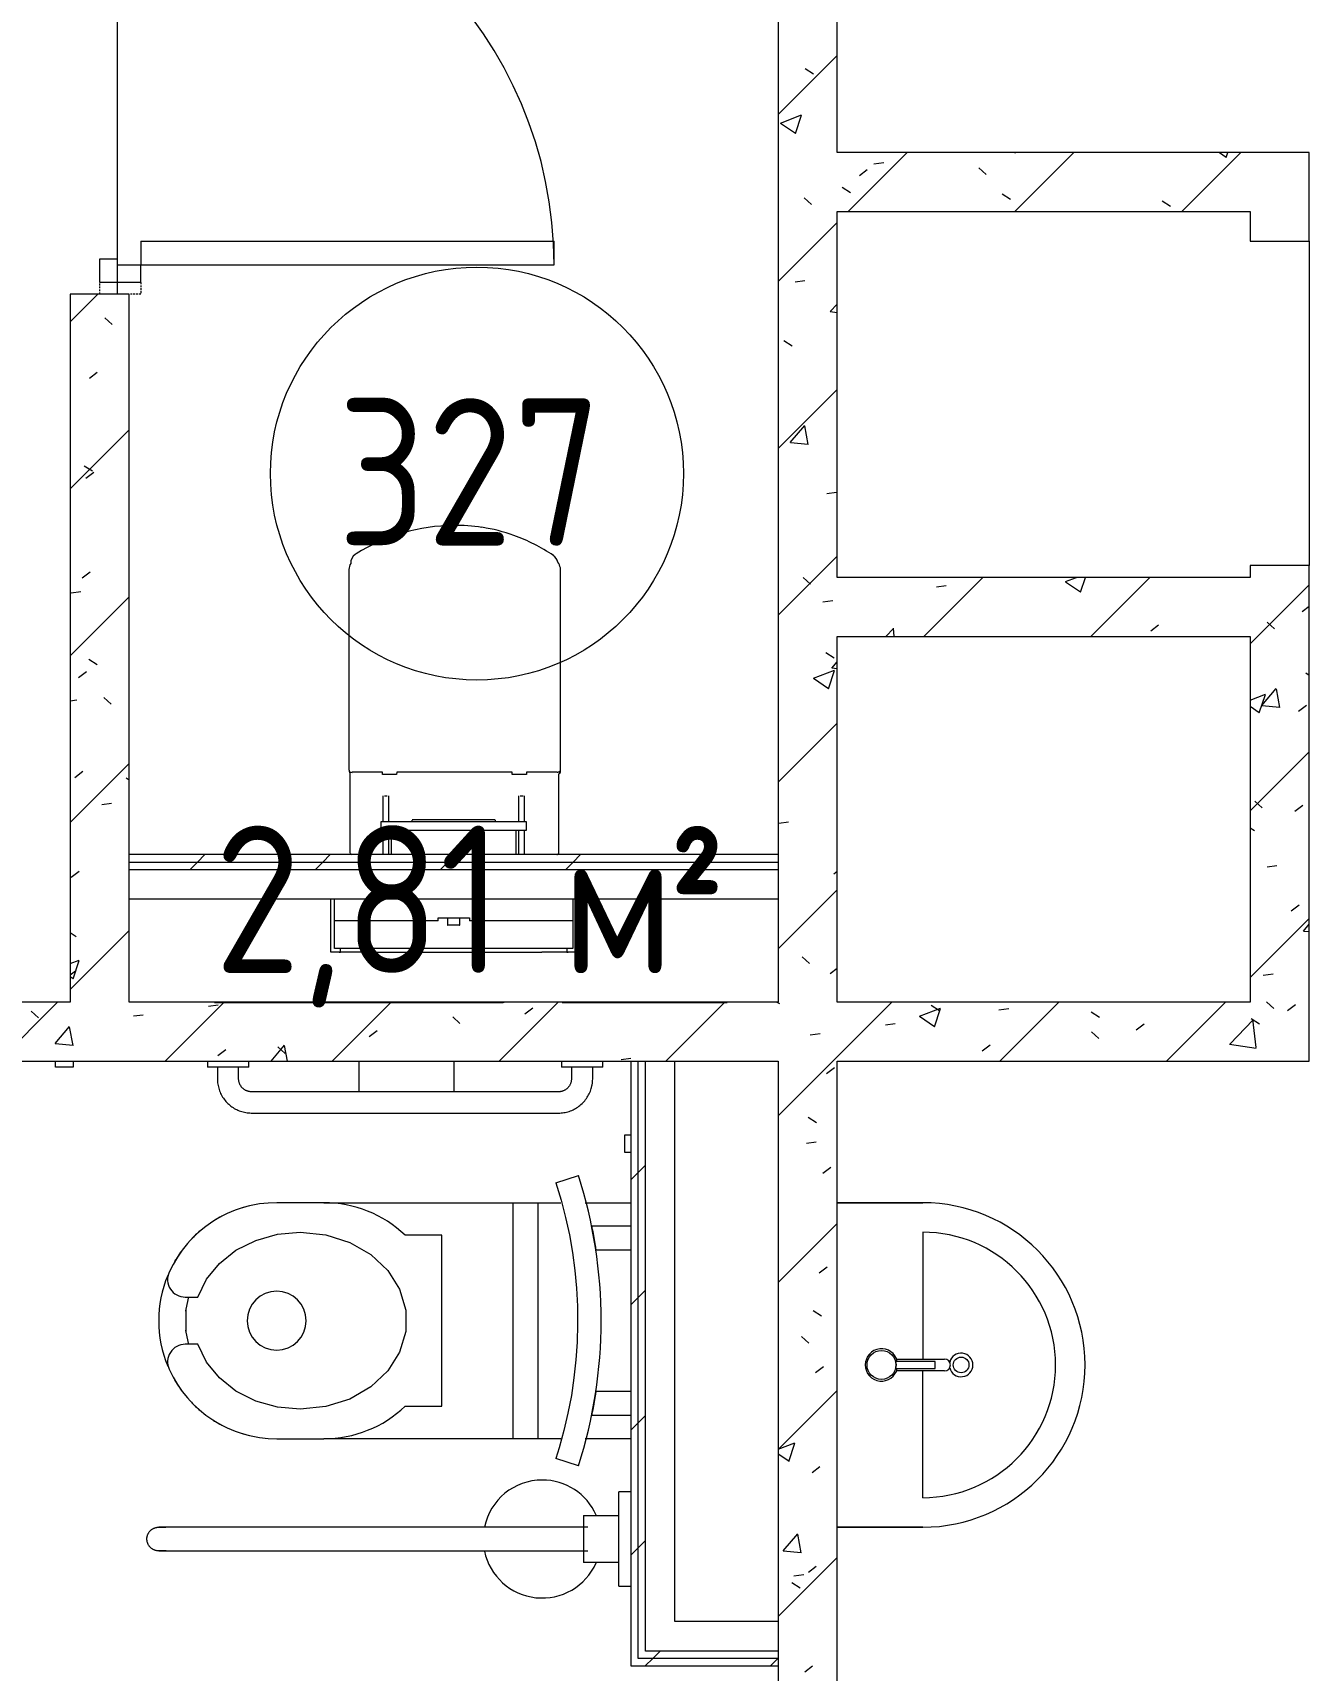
# Model space of a CAD drawing. Header units: millimetres. Extents: x -515342 to 330399, y -224905 to 507333.
# Drawn here: x -284303 to -282140, y 260543 to 263319 of the extents above; entities that cross this region are included whole.
import ezdxf

# ---------------------------------------------------------------- set-up
doc = ezdxf.new("R2010")
doc.units = ezdxf.units.MM
doc.linetypes.add('ASVP_Невидимые', pattern=[5, 3, -2])
for name, color, linetype, lineweight in [('Двери', 7, 'Continuous', 0), ('Марки помещений', 7, 'Continuous', 0), ('Обобщенные модели', 7, 'Continuous', 0), ('Оборудование', 7, 'Continuous', 0), ('Перекрытие', 7, 'Continuous', 0), ('Сантехника', 7, 'Continuous', 0), ('Стены внутренние', 7, 'Continuous', 0), ('Стены отделка', 7, 'Continuous', 0), ('Стены перегородки', 7, 'Continuous', 0), ('Стены штриховка', 7, 'Continuous', 0)]:
    doc.layers.add(name, color=color, linetype=linetype, lineweight=lineweight)
doc.styles.add('GOST Common_1', font='', dxfattribs={"width": 0.9, "height": 250})
doc.styles.add('GOST Common_2', font='', dxfattribs={"width": 0.9, "height": 250})
doc.styles.get('GOST Common_1').set_extended_font_data('GOST Common')
doc.styles.get('GOST Common_2').set_extended_font_data('GOST Common')
pattern_1 = [(45, (-375064.64, 258270.41), (-141.42136, 141.42136), [])]
pattern_2 = [(50, (-375064.64, 258270.4), (364.3679, -31.8783), [38.1, -419.1]), (355, (-375064.64, 258270.4), (-70.4859, 382.1133), [30.48, -335.28]), (100.451, (-375034.27, 258267.76), (293.885, 350.2334), [32.38, -356.18]), (46.184, (-375064.64, 258372), (542.1585, -84.0858), [57.15, -628.65]), (96.636, (-375019.46, 258365), (474.805, 494.8554), [48.57, -534.27]), (351.184, (-375064.64, 258372), (474.8102, 494.85), [45.72, -502.92]), (21, (-375013.84, 258346.6), (303.2285, -204.5305), [38.1, -419.1]), (326, (-375013.84, 258346.6), (123.6039, 368.376), [30.48, -335.28]), (71.451, (-374988.57, 258329.57), (426.8341, 163.8427), [32.38, -356.18]), (37.5, (-375064.64, 258270.41), (6.17665, 169.11015), [16.764, -314.452, 16.764, -323.596, -336.55]), (37.5, (-375064.64, 258270.41), (6.17665, 169.11015), [-671.576, 16.764, -319.786]), (7.5, (-375064.64, 258270.41), (133.63888, 200.3615), [16.764, -177.292, 16.764, -306.832, -128.27]), (7.5, (-375064.64, 258270.41), (133.63888, 200.3615), [-517.652, 16.764, -111.506]), (327.5, (-375177.92, 258270.41), (271.18182, -11.45836), [16.764, -110.236, 16.764, -379.476, -525.78]), (327.5, (-375177.92, 258270.41), (271.18182, -11.45836), [-523.24, 16.764, -509.016]), (317.5, (-375228.72, 258270.41), (296.2585, 50.85285), [16.764, -148.336, 16.764, -246.38, -373.38]), (317.5, (-375228.72, 258270.41), (296.2585, 50.85285), [-428.244, 16.764, -356.616])]
pattern_3 = [(45, (-375064.64, 258270.41), (-106.06602, 106.06602), [])]

# ---------------------------------------------------------------- blocks, each defined once
blk = doc.blocks.new('Дверь_Деревянная_1 полотно - АР_Дверь_Санузел_700х2000h_полотно__Г_Л-9336417-О_АР_П_3__6_750_План 3 этажа')
at = {"layer": 'Двери', "lineweight": 18}
for p, q in [((350, 770), (310, 770)), ((310, 70), (310, 770)), ((350, 70), (350, 770)), ((-380, 70), (-350, 70)), ((-380, 70), (-380, 0)), ((-350, 30), (-350, 70)), ((310, 70), (350, 70)), ((380, 70), (350, 70)), ((350, 30), (350, 70)), ((380, 70), (380, 0)), ((-350, 30), (-340, 30)), ((-340, 0), (-340, 30)), ((350, 30), (340, 30)), ((340, 0), (340, 30)), ((-380, 0), (-340, 0)), ((380, 0), (340, 0))]:
    blk.add_line(p, q, dxfattribs=at)
at = {"layer": 'Двери', "linetype": 'ASVP_Невидимые', "lineweight": 18}
for p, q in [((-400, 70), (-400, 50)), ((-380, 70), (-400, 70)), ((380, 70), (400, 70)), ((400, 70), (400, 50)), ((-400, 0), (-380, 0)), ((400, 0), (380, 0))]:
    blk.add_line(p, q, dxfattribs=at)
at = {"layer": 'Двери', "lineweight": 18}
blk.add_arc((350, 70), 700, 90, 180, dxfattribs=at)
blk = doc.blocks.new('Унитаз - Общественные _МГН_ - Объем смыва более 6_1 л-8747126-О_АР_П_3__6_750_План 3 этажа')
at = {"layer": 'Сантехника'}
for p, q in [((88.7, 246), (107.8, 239.8)), ((107.8, 239.8), (126.8, 233.7)), ((0, 200), (77, 200)), ((118.2, 200), (157.6, 200)), ((157.6, 200), (200, 200)), ((157.6, -200), (157.6, 200)), ((200, -200), (200, 200)), ((200, 200), (520, 200)), ((600, 200), (520, 200)), ((66.2, 160), (0, 160)), ((382.3, 145), (320, 145)), ((320, 145), (320, -145)), ((0, 120), (59.1, 120)), ((733.5, 40), (754.9, 40)), ((753.4, 20.7), (754, 16.1)), ((754, -16.1), (753.4, -20.7)), ((754.9, -40), (733.5, -40)), ((59.1, -120), (0, -120)), ((0, -160), (66.2, -160)), ((320, -145), (382.3, -145)), ((77, -200), (0, -200)), ((157.6, -200), (118.2, -200)), ((200, -200), (157.6, -200)), ((520, -200), (200, -200)), ((520, -200), (600, -200)), ((107.8, -239.8), (88.7, -246)), ((126.8, -233.7), (107.8, -239.8))]:
    blk.add_line(p, q, dxfattribs=at)
at = {"layer": 'Сантехника', "flags": 128}
for points in [[(126.8, -233.7), (118, -204.5), (110.4, -175.1), (104, -145.4), (98.8, -115.5), (94.8, -85.3), (92, -55.1), (90.4, -24.7), (90, 5.7), (90.9, 36.1), (92.9, 66.4), (96.2, 96.6), (100.6, 126.7), (106.3, 156.6), (113.2, 186.2), (121.2, 215.5), (126.8, 233.7)], [(560, -150), (516.9, -145.6), (476.3, -132.8), (440.6, -112.3), (411.9, -85.2), (391.7, -53.2), (381.3, -18.1), (381.3, 18.1), (391.7, 53.2), (411.9, 85.2), (440.6, 112.3), (476.3, 132.8), (516.9, 145.6), (560, 150)], [(560, 150), (598.7, 146.5), (635.6, 136.1), (669, 119.4), (697.2, 97.1), (719.1, 70.2), (733.5, 40)], [(748.7, 40.3), (753.6, 19.3), (753.6, -19.3), (748.7, -40.3)], [(733.5, -40), (719.1, -70.2), (697.2, -97.1), (669, -119.4), (635.6, -136.1), (598.7, -146.5), (560, -150)]]:
    blk.add_lwpolyline(points, dxfattribs=at)
at = {"layer": 'Сантехника'}
for centre, radius, start, end in [((850, 0), 800, 162.0951, 197.9049), ((520, 0), 200, 90, 133.5312), ((600, 0), 200, 24.3266, 90), ((600, 0), 200, 72.0106, 76.5027), ((600, 0), 200, 57.6191, 63.0038), ((600, 0), 200, 43.7417, 49.503), ((600, 0), 200, 30.0357, 36.0001), ((754.9, 70), 30, 270, 24.3266), ((600, 0), 200, 337.4028, 22.5972), ((600, 0), 50, 90, 270), ((600, 0), 50, 270, 90), ((754.9, -70), 30, 335.6734, 90), ((600, 0), 200, 270, 335.6734), ((600, 0), 200, 323.9999, 329.9643), ((600, 0), 200, 310.497, 316.2583), ((520, 0), 200, 226.4688, 270), ((600, 0), 200, 283.4973, 287.9894), ((600, 0), 200, 296.9962, 302.3809)]:
    blk.add_arc(centre, radius, start, end, dxfattribs=at)
for points, knots in [([(59.1, 120), (59.1, 120), (59.2, 120.8), (59.7, 124.4), (60.6, 129.9), (61.7, 136.5), (62.8, 142.4), (63.6, 146.8), (64.2, 150), (64.7, 152.9), (65.4, 156.2), (66, 159.2), (66.2, 160), (66.2, 160)], [0, 0, 0, 0, 0.111111, 0.222222, 0.333333, 0.444444, 0.555556, 0.611111, 0.666667, 0.722222, 0.777778, 0.888889, 1, 1, 1, 1]), ([(66.2, -160), (66.2, -160), (66, -159.2), (65.4, -156.2), (64.7, -152.9), (64.2, -150), (63.6, -146.8), (63, -143.5), (62.3, -140), (61.5, -135.4), (60.6, -129.9), (59.7, -124.4), (59.2, -120.8), (59.1, -120), (59.1, -120)], [0, 0, 0, 0, 0.111111, 0.222222, 0.277778, 0.333333, 0.388889, 0.444444, 0.5, 0.555556, 0.666667, 0.777778, 0.888889, 1, 1, 1, 1])]:
    blk.add_open_spline(points, degree=3, knots=knots, dxfattribs=at)
blk = doc.blocks.new('Опорный поручень - Откидной поручень для унитаза-8747127-О_АР_П_3__6_750_План 3 этажа')
at = {"layer": 'Оборудование'}
for p, q in [((91755, 2414.9), (91755, 2574.9)), ((91775, 2574.9), (91755, 2574.9)), ((91695, 2534.9), (91695, 2454.9)), ((91695, 2534.9), (91735, 2534.9)), ((91735, 2534.9), (91755, 2534.9)), ((91702.3, 2514.9), (91100, 2514.9)), ((91100, 2474.9), (91702.3, 2474.9)), ((91735, 2454.9), (91695, 2454.9)), ((91755, 2454.9), (91735, 2454.9)), ((91755, 2414.9), (91775, 2414.9))]:
    blk.add_line(p, q, dxfattribs=at)
at = {"layer": 'Оборудование', "flags": 128}
for points in [[(90955, 2494.9), (90955, 2495.7), (90955.1, 2496.5), (90955.1, 2497.3), (90955.3, 2498.1), (90955.4, 2498.9), (90955.6, 2499.7), (90955.8, 2500.5), (90956, 2501.2), (90956.3, 2502), (90956.6, 2502.7), (90956.9, 2503.5), (90957.3, 2504.2), (90957.6, 2504.9), (90958.1, 2505.6), (90958.5, 2506.2), (90959, 2506.9), (90959.4, 2507.5), (90960, 2508.1), (90960.5, 2508.7), (90961.1, 2509.3), (90961.7, 2509.8), (90962.3, 2510.4), (90962.9, 2510.9), (90963.5, 2511.3), (90964.2, 2511.8), (90964.9, 2512.2), (90965.6, 2512.6), (90966.3, 2512.9), (90967, 2513.3), (90967.8, 2513.6), (90968.5, 2513.9), (90969.3, 2514.1), (90970, 2514.3), (90970.8, 2514.5), (90971.6, 2514.6), (90972.4, 2514.8), (90973.2, 2514.9), (90974, 2514.9), (90974.8, 2514.9), (90975, 2514.9)], [(91100, 2514.9), (91095, 2514.9), (91090, 2514.9), (91085, 2514.9), (91080.1, 2514.9), (91075.2, 2514.9), (91070.3, 2514.9), (91065.5, 2514.9), (91060.7, 2514.9), (91056, 2514.9), (91051.3, 2514.9), (91046.8, 2514.9), (91042.3, 2514.9), (91037.9, 2514.9), (91033.6, 2514.9), (91029.4, 2514.9), (91025.4, 2514.9), (91021.4, 2514.9), (91017.6, 2514.9), (91013.9, 2514.9), (91010.3, 2514.9), (91006.9, 2514.9), (91003.7, 2514.9), (91000.5, 2514.9), (90997.6, 2514.9), (90994.8, 2514.9), (90992.2, 2514.9), (90989.8, 2514.9), (90987.5, 2514.9), (90985.4, 2514.9), (90983.5, 2514.9), (90981.8, 2514.9), (90980.2, 2514.9), (90978.9, 2514.9), (90977.8, 2514.9), (90976.8, 2514.9), (90976.1, 2514.9), (90975.5, 2514.9), (90975.2, 2514.9), (90975, 2514.9), (90975, 2514.9)], [(90975, 2514.9), (90975.1, 2514.9), (90975.4, 2514.9), (90975.9, 2514.9), (90976.6, 2514.9), (90977.5, 2514.9), (90978.6, 2514.9), (90979.9, 2514.9), (90981.3, 2514.9), (90983, 2514.9), (90984.9, 2514.9), (90986.9, 2514.9)], [(90975, 2474.9), (90974.2, 2475), (90973.4, 2475), (90972.6, 2475.1), (90971.8, 2475.2), (90971, 2475.3), (90970.2, 2475.5), (90969.5, 2475.7), (90968.7, 2476), (90968, 2476.2), (90967.2, 2476.5), (90966.5, 2476.8), (90965.8, 2477.2), (90965.1, 2477.6), (90964.4, 2478), (90963.7, 2478.4), (90963.1, 2478.9), (90962.4, 2479.4), (90961.8, 2479.9), (90961.2, 2480.4), (90960.7, 2481), (90960.1, 2481.6), (90959.6, 2482.2), (90959.1, 2482.8), (90958.6, 2483.5), (90958.2, 2484.1), (90957.8, 2484.8), (90957.4, 2485.5), (90957, 2486.2), (90956.7, 2487), (90956.4, 2487.7), (90956.1, 2488.4), (90955.8, 2489.2), (90955.6, 2490), (90955.4, 2490.8), (90955.3, 2491.5), (90955.2, 2492.3), (90955.1, 2493.1), (90955, 2493.9), (90955, 2494.7), (90955, 2494.9)], [(90987.5, 2474.9), (90985.4, 2474.9), (90983.5, 2474.9), (90981.8, 2474.9), (90980.2, 2474.9), (90978.9, 2474.9), (90977.8, 2474.9), (90976.8, 2474.9), (90976.1, 2474.9), (90975.5, 2474.9), (90975.2, 2474.9), (90975, 2474.9), (90975, 2474.9)], [(90975, 2474.9), (90975.1, 2474.9), (90975.4, 2474.9), (90975.9, 2474.9), (90976.6, 2474.9), (90977.5, 2474.9), (90978.6, 2474.9), (90979.9, 2474.9), (90981.3, 2474.9), (90983, 2474.9), (90984.9, 2474.9), (90986.9, 2474.9), (90989.1, 2474.9), (90991.5, 2474.9), (90994.1, 2474.9), (90996.8, 2474.9), (90999.7, 2474.9), (91002.8, 2474.9), (91006, 2474.9), (91009.4, 2474.9), (91012.9, 2474.9), (91016.6, 2474.9), (91020.4, 2474.9), (91024.3, 2474.9), (91028.3, 2474.9), (91032.5, 2474.9), (91036.7, 2474.9), (91041.1, 2474.9), (91045.5, 2474.9), (91050.1, 2474.9), (91054.7, 2474.9), (91059.4, 2474.9), (91064.2, 2474.9), (91069, 2474.9), (91073.8, 2474.9), (91078.8, 2474.9), (91083.7, 2474.9), (91088.7, 2474.9), (91093.7, 2474.9), (91098.7, 2474.9), (91100, 2474.9)]]:
    blk.add_lwpolyline(points, dxfattribs=at)
blk = doc.blocks.new('МГН_Санузел_Поручень горизонтальный - АР_Сантехнические приборы_МГН_Поручень горизонтальный-8947034-О_АР_П_3__6_750_План 3 этажа')
at = {"layer": 'Сантехника'}
for p, q in [((-1190.8, 0), (-1190.8, -10)), ((-1120.8, -10), (-1120.8, 0)), ((-590.8, 0), (-590.8, -10)), ((-520.8, -10), (-520.8, 0)), ((-1155.8, -10), (-1190.8, -10)), ((-1173.8, -10), (-1173.8, -30)), ((-1120.8, -10), (-1155.8, -10)), ((-1137.8, -30), (-1137.8, -10)), ((-555.8, -10), (-590.8, -10)), ((-573.8, -10), (-573.8, -30)), ((-520.8, -10), (-555.8, -10)), ((-537.8, -30), (-537.8, -10)), ((-595.8, -52), (-1115.8, -52)), ((-1115.8, -88), (-595.8, -88))]:
    blk.add_line(p, q, dxfattribs=at)
at = {"layer": 'Сантехника', "flags": 128}
for points in [[(-1173.8, -30), (-1173.7, -32.3), (-1173.6, -34.6), (-1173.4, -36.9), (-1173.1, -39.2), (-1172.6, -41.5), (-1172.1, -43.8), (-1171.5, -46), (-1170.9, -48.2), (-1170.1, -50.4), (-1169.2, -52.6), (-1168.3, -54.7), (-1167.2, -56.8), (-1166.1, -58.8), (-1164.9, -60.8), (-1163.7, -62.7), (-1162.3, -64.6), (-1160.9, -66.5), (-1159.4, -68.2), (-1157.8, -70), (-1156.2, -71.6), (-1154.5, -73.2), (-1152.8, -74.7), (-1150.9, -76.1), (-1149.1, -77.5), (-1147.1, -78.8), (-1145.2, -80), (-1143.1, -81.2), (-1141.1, -82.2), (-1139, -83.2), (-1136.8, -84.1), (-1134.6, -84.9), (-1132.4, -85.6), (-1130.2, -86.2), (-1127.9, -86.7), (-1125.7, -87.2), (-1123.4, -87.5), (-1121.1, -87.8), (-1118.7, -87.9), (-1116.4, -88), (-1115.8, -88)], [(-1115.8, -52), (-1116.7, -52), (-1117.6, -51.9), (-1118.4, -51.8), (-1119.3, -51.7), (-1120.2, -51.6), (-1121, -51.4), (-1121.9, -51.1), (-1122.7, -50.9), (-1123.5, -50.6), (-1124.4, -50.3), (-1125.2, -49.9), (-1126, -49.5), (-1126.7, -49.1), (-1127.5, -48.6), (-1128.2, -48.2), (-1128.9, -47.6), (-1129.6, -47.1), (-1130.3, -46.5), (-1131, -45.9), (-1131.6, -45.3), (-1132.2, -44.7), (-1132.8, -44), (-1133.3, -43.3), (-1133.8, -42.6), (-1134.3, -41.9), (-1134.8, -41.1), (-1135.2, -40.4), (-1135.6, -39.6), (-1136, -38.8), (-1136.3, -38), (-1136.6, -37.1), (-1136.9, -36.3), (-1137.1, -35.5), (-1137.3, -34.6), (-1137.5, -33.7), (-1137.6, -32.9), (-1137.7, -32), (-1137.8, -31.1), (-1137.8, -30.2), (-1137.8, -30)], [(-573.8, -30), (-573.8, -30.9), (-573.9, -31.8), (-574, -32.6), (-574.1, -33.5), (-574.2, -34.4), (-574.4, -35.2), (-574.7, -36.1), (-574.9, -36.9), (-575.2, -37.8), (-575.5, -38.6), (-575.9, -39.4), (-576.3, -40.2), (-576.7, -40.9), (-577.2, -41.7), (-577.6, -42.4), (-578.1, -43.1), (-578.7, -43.8), (-579.3, -44.5), (-579.8, -45.2), (-580.5, -45.8), (-581.1, -46.4), (-581.8, -47), (-582.5, -47.5), (-583.2, -48), (-583.9, -48.5), (-584.7, -49), (-585.4, -49.4), (-586.2, -49.8), (-587, -50.2), (-587.8, -50.5), (-588.7, -50.8), (-589.5, -51.1), (-590.3, -51.3), (-591.2, -51.5), (-592.1, -51.7), (-592.9, -51.8), (-593.8, -51.9), (-594.7, -52), (-595.6, -52), (-595.8, -52)], [(-595.8, -88), (-593.5, -88), (-591.2, -87.8), (-588.9, -87.6), (-586.6, -87.3), (-584.3, -86.8), (-582, -86.3), (-579.8, -85.7), (-577.6, -85.1), (-575.4, -84.3), (-573.2, -83.4), (-571.1, -82.5), (-569, -81.4), (-567, -80.3), (-565, -79.1), (-563, -77.9), (-561.2, -76.5), (-559.3, -75.1), (-557.6, -73.6), (-555.8, -72), (-554.2, -70.4), (-552.6, -68.7), (-551.1, -67), (-549.7, -65.1), (-548.3, -63.3), (-547, -61.3), (-545.8, -59.4), (-544.6, -57.3), (-543.6, -55.3), (-542.6, -53.2), (-541.7, -51), (-540.9, -48.8), (-540.2, -46.6), (-539.6, -44.4), (-539.1, -42.1), (-538.6, -39.9), (-538.3, -37.6), (-538, -35.3), (-537.9, -32.9), (-537.8, -30.6), (-537.8, -30)]]:
    blk.add_lwpolyline(points, dxfattribs=at)
blk = doc.blocks.new('2D_Раковина - АР_Сантехнические приборы_Раковина 550х420-9451820-О_АР_П_3__6_750_План 3 этажа')
at = {"layer": 'Сантехника'}
for p, q in [((-119.1, 150.6), (-119.1, 231.9)), ((-99.1, 231.9), (-99.1, 150.6)), ((-384.1, 195), (-384.1, 50)), ((-384.1, 50), (-384.1, 195)), ((-334.1, 195), (-119.1, 195)), ((-115.1, 216), (-115.1, 149.6)), ((-103.1, 216), (-115.1, 216)), ((-103.1, 149.6), (-103.1, 216)), ((115.9, 195), (-99.1, 195)), ((165.9, 50), (165.9, 195)), ((165.9, 195), (165.9, 50))]:
    blk.add_line(p, q, dxfattribs=at)
for centre, radius in [((-109.1, 260), 13.3), ((-109.1, 125), 24.5)]:
    blk.add_circle(centre, radius, dxfattribs=at)
for centre, radius, start, end in [((-109.1, 195), 275, 360, 180), ((-109.1, 195), 275, 360, 180), ((-109.1, 195), 225, 0, 180), ((-109.1, 260), 20, 284.1438, 255.8562), ((-109.1, 231.9), 10, 0, 180), ((-109.1, 125), 27.5, 102.6043, 77.3977), ((-109.1, 125), 25.3, 76.2933, 103.7089)]:
    blk.add_arc(centre, radius, start, end, dxfattribs=at)
blk = doc.blocks.new('2D_МГН_Санузел_Аксессуары - АР_Сантехнические приборы_Автоматический диспансер для туалетной бумаги-V117-О_АР_П_3__6_750_План 3 этажа')
at = {"layer": 'Сантехника'}
for p, q in [((-189.1, 50), (-189.1, 102.2)), ((-29.1, 102), (-29.1, 50))]:
    blk.add_line(p, q, dxfattribs=at)
blk = doc.blocks.new('2D_МГН_Санузел_Аксессуары - АР_Сантехнические приборы_Комплект 1-10688745-О_АР_П_3__6_750_План 3 этажа')
at = {"layer": 'Сантехника'}
for p, q in [((-124.1, 37.5), (-124.1, 47.5)), ((-124.1, 47.5), (-94.1, 47.5)), ((-94.1, 47.5), (-94.1, 37.5))]:
    blk.add_line(p, q, dxfattribs=at)
blk = doc.blocks.new('2D_МГН_Санузел_Аксессуары - АР_Сантехнические приборы_Корзина для мусора-V118-О_АР_П_3__6_750_План 3 этажа')
at = {"layer": 'Сантехника'}
for start, end in [(101.8302, 246.0323), (360, 78.3615), (293.8936, 360)]:
    blk.add_arc((-109.1, 187.5), 100, start, end, dxfattribs=at)
blk = doc.blocks.new('2D_МГН_Санузел_Аксессуары - АР_Сантехнические приборы_Система вызова помощи в санузел-10688760-О_АР_П_3__6_750_План 3 этажа')
at = {"layer": 'Сантехника'}
for p, q in [((-124.1, 50), (-124.1, 60)), ((-124.1, 60), (-94.1, 60)), ((-94.1, 60), (-94.1, 50))]:
    blk.add_line(p, q, dxfattribs=at)
blk = doc.blocks.new('ВК_01_Инсталляция с унитазом Geberit - 400_74_Geberit_Duofix_H112_Sigma_12_cm_ready_for_support_handles-V119-О_АР_П_3__6_750_План 3 этажа')
at = {"layer": 'Обобщенные модели'}
for p, q in [((-178.4, -3.7), (-178.4, -136.8)), ((176, -138), (176, -3.9)), ((-123.3, -135.7), (-99.2, -135.7)), ((-123.3, -139.6), (-123.3, -135.7)), ((-99.2, -135.7), (-99.2, -139.7)), ((96.6, -139.7), (96.7, -135.7)), ((96.7, -135.7), (120.7, -135.7)), ((120.7, -135.7), (120.7, -139.6)), ((-180.8, -139.6), (-180.8, -486.2)), ((-178.2, -140.3), (-180.8, -142.9)), ((-175.1, -139.6), (-123.3, -139.6)), ((-99.2, -139.7), (96.6, -139.7)), ((120.7, -139.6), (172.1, -139.6)), ((177.5, -483.4), (177.5, -144.5))]:
    blk.add_line(p, q, dxfattribs=at)
for centre, radius, start, end in [((-173.9, -4.6), 4.61, 99.7293, 169.6637), ((171.3, -4.7), 4.78, 9.3401, 67.5533), ((-174.9, -142.1), 6.37, 123.7636, 156.6535), ((162.6, -144.5), 14.9, 360, 25.6266), ((-175.3, -145.6), 6.04, 88.6989, 119.3011), ((172.1, -147.1), 7.56, 47.4267, 90), ((-153.9, -480.3), 27.5, 192.3562, 214.291), ((-158.2, -491.4), 18.9, 193.5902, 235.7095), ((157.8, -494.9), 16.7, 304.273, 5.1522), ((159.4, -483.4), 18.1, 326.2581, 360), ((-2.4, -262.9), 295.5, 235.7095, 250.2905), ((-4.8, -234.1), 324.1, 270.8546, 301.6815), ((-1.6, -260.9), 299.9, 303.8485, 304.273), ((-2.4, -262.9), 295.5, 250.2905, 261.1454), ((-4.2, -274.7), 283.5, 261.1454, 270.8546)]:
    blk.add_arc(centre, radius, start, end, dxfattribs=at)
at = {"layer": 'Сантехника', "lineweight": 18}
for p, q in [((-208, 165), (-197.5, 165)), ((-208, 75), (-208, 165)), ((-201.8, 112), (-201.8, 159)), ((-201.8, 159), (201.8, 159)), ((-197.5, 165), (-192.5, 165)), ((-191.9, 165), (-194.2, 165)), ((-192.5, 165), (-192.5, 159)), ((-192.5, 165), (-189.2, 165)), ((-189.2, 165), (-149.2, 165)), ((149.2, 165), (-149.2, 165)), ((149.2, 165), (189.2, 165)), ((189.2, 165), (192.5, 165)), ((194.2, 165), (191.9, 165)), ((192.5, 159), (192.5, 165)), ((192.5, 165), (197.5, 165)), ((197.5, 165), (208, 165)), ((201.8, 159), (201.8, 112)), ((208, 165), (208, 75)), ((-201.8, 75), (-201.8, 112)), ((-201.8, 112), (-26.5, 112)), ((-26.5, 107), (-26.5, 112)), ((-10.5, 119.5), (-10.5, 107)), ((-10.5, 119.5), (10.5, 119.5)), ((-10.1, 119.5), (-10.5, 119.5)), ((10.5, 119.5), (10.1, 119.5)), ((10.5, 107), (10.5, 119.5)), ((26.5, 112), (201.8, 112)), ((26.5, 112), (26.5, 107)), ((201.8, 112), (201.8, 75)), ((26.5, 107), (-26.5, 107)), ((-120, 0), (-120, -41)), ((-110, -41), (-110, 0)), ((110, 0), (110, -41)), ((120, -41), (120, 0)), ((-106, 0), (-106, -41)), ((106, -41), (106, 0)), ((-123, -41), (123, -41)), ((-123, -56), (-123, -41)), ((123, -41), (123, -56)), ((123, -56), (-123, -56)), ((-120, -56), (-120, -100)), ((-110, -100), (-110, -56)), ((-70.3, -58.7), (-70.3, -56)), ((-70.3, -59), (70.2, -59)), ((70.2, -56), (70.2, -58.7)), ((110, -56), (110, -100)), ((120, -100), (120, -56)), ((-112.5, -100), (-117.5, -100)), ((117.5, -100), (112.5, -100))]:
    blk.add_line(p, q, dxfattribs=at)
blk = doc.blocks.new('ASVP_Марка_Помещение_ДваЗначения - Номер Площадь-685795-О_АР_П_3__6_750_План 3 этажа')
at = {"layer": 'Марки помещений'}
blk.add_circle((0, 0), 3.5, dxfattribs=at)

msp = doc.modelspace()

# ---------------------------------------------------------------- hatches: boundary and pattern name
at = {"layer": 'Стены внутренние'}
h = msp.add_hatch(dxfattribs=at)
h.set_pattern_fill('FP_2', color=256, style=0, pattern_type=2)
h.set_pattern_definition(pattern_1)
h.paths.add_polyline_path([(-284139.6354, 261675.4137), (-284139.6354, 262875.4137), (-284239.6354, 262875.4137), (-284239.6354, 261675.4137)])
h.paths.add_polyline_path([(-284139.6354, 263675.4137), (-284139.6354, 264475.4137), (-284239.6354, 264475.4137), (-284239.6354, 263675.4137)])
h = msp.add_hatch(dxfattribs=at)
h.set_pattern_fill('FP_3', color=256, style=0, pattern_type=2)
h.set_pattern_definition(pattern_2)
h.paths.add_polyline_path([(-284139.6354, 261675.4137), (-284139.6354, 262875.4137), (-284239.6354, 262875.4137), (-284239.6354, 261675.4137)])
h.paths.add_polyline_path([(-284139.6354, 263675.4137), (-284139.6354, 264475.4137), (-284239.6354, 264475.4137), (-284239.6354, 263675.4137)])
h = msp.add_hatch(dxfattribs=at)
h.set_pattern_fill('FP_2', color=256, style=0, pattern_type=2)
h.set_pattern_definition(pattern_1)
h.paths.add_polyline_path([(-282939.6354, 258470.4137), (-282939.6354, 261575.4137), (-283039.6354, 261575.4137), (-283039.6354, 258470.4137)])
h.paths.add_polyline_path([(-283039.6354, 261675.4137), (-282939.6354, 261675.4137), (-282939.6354, 264475.4137), (-283039.6354, 264475.4137), (-283039.6354, 261850.4137)])
h = msp.add_hatch(dxfattribs=at)
h.set_pattern_fill('FP_3', color=256, style=0, pattern_type=2)
h.set_pattern_definition(pattern_2)
h.paths.add_polyline_path([(-282939.6354, 258470.4137), (-282939.6354, 261575.4137), (-283039.6354, 261575.4137), (-283039.6354, 258470.4137)])
h.paths.add_polyline_path([(-283039.6354, 261675.4137), (-282939.6354, 261675.4137), (-282939.6354, 264475.4137), (-283039.6354, 264475.4137), (-283039.6354, 261850.4137)])
h = msp.add_hatch(dxfattribs=at)
h.set_pattern_fill('FP_2', color=256, style=0, pattern_type=2)
h.set_pattern_definition(pattern_1)
h.paths.add_polyline_path([(-282239.6354, 263015.4137), (-282239.6354, 263115.4137), (-282939.6354, 263115.4137), (-282939.6354, 263015.4137), (-282536.0436, 263015.4137)])
h = msp.add_hatch(dxfattribs=at)
h.set_pattern_fill('FP_3', color=256, style=0, pattern_type=2)
h.set_pattern_definition(pattern_2)
h.paths.add_polyline_path([(-282239.6354, 263015.4137), (-282239.6354, 263115.4137), (-282939.6354, 263115.4137), (-282939.6354, 263015.4137), (-282536.0436, 263015.4137)])
h = msp.add_hatch(dxfattribs=at)
h.set_pattern_fill('FP_2', color=256, style=0, pattern_type=2)
h.set_pattern_definition(pattern_1)
h.paths.add_polyline_path([(-282139.6354, 261675.4137), (-282139.6354, 262415.4137), (-282239.6354, 262415.4137), (-282239.6354, 261675.4137)])
h.paths.add_polyline_path([(-282139.6354, 262965.4137), (-282139.6354, 263115.4137), (-282239.6354, 263115.4137), (-282239.6354, 262965.4137)])
h = msp.add_hatch(dxfattribs=at)
h.set_pattern_fill('FP_3', color=256, style=0, pattern_type=2)
h.set_pattern_definition(pattern_2)
h.paths.add_polyline_path([(-282139.6354, 261675.4137), (-282139.6354, 262415.4137), (-282239.6354, 262415.4137), (-282239.6354, 261675.4137)])
h.paths.add_polyline_path([(-282139.6354, 262965.4137), (-282139.6354, 263115.4137), (-282239.6354, 263115.4137), (-282239.6354, 262965.4137)])
h = msp.add_hatch(dxfattribs=at)
h.set_pattern_fill('FP_2', color=256, style=0, pattern_type=2)
h.set_pattern_definition(pattern_1)
h.paths.add_polyline_path([(-282239.6354, 262295.4137), (-282239.6354, 262395.4137), (-282939.6354, 262395.4137), (-282939.6354, 262295.4137), (-282536.0436, 262295.4137)])
h = msp.add_hatch(dxfattribs=at)
h.set_pattern_fill('FP_3', color=256, style=0, pattern_type=2)
h.set_pattern_definition(pattern_2)
h.paths.add_polyline_path([(-282239.6354, 262295.4137), (-282239.6354, 262395.4137), (-282939.6354, 262395.4137), (-282939.6354, 262295.4137), (-282536.0436, 262295.4137)])
h = msp.add_hatch(dxfattribs=at)
h.set_pattern_fill('FP_6', color=256, style=0, pattern_type=2)
h.set_pattern_definition(pattern_3)
h.paths.add_polyline_path([(-284139.6354, 261912.9137), (-283039.6354, 261912.9137), (-283039.6354, 261925.4137), (-284139.6354, 261925.4137)])
h = msp.add_hatch(dxfattribs=at)
h.set_pattern_fill('FP_6', color=256, style=0, pattern_type=2)
h.set_pattern_definition(pattern_3)
h.paths.add_polyline_path([(-283039.6354, 261900.4137), (-283039.6354, 261912.9137), (-284139.6354, 261912.9137), (-284139.6354, 261900.4137), (-283046.942, 261900.4137)])
h = msp.add_hatch(dxfattribs=at)
h.set_pattern_fill('FP_2', color=256, style=0, pattern_type=2)
h.set_pattern_definition(pattern_1)
h.paths.add_polyline_path([(-282139.6354, 261575.4137), (-282139.6354, 261675.4137), (-284439.6354, 261675.4137), (-284439.6354, 261575.4137), (-282536.0436, 261575.4137)])
h.paths.add_polyline_path([(-285601.4342, 261575.4137), (-285539.6354, 261575.4137), (-285539.6354, 261675.4137), (-285639.6354, 261675.4137), (-285639.6354, 261575.4137)])
h = msp.add_hatch(dxfattribs=at)
h.set_pattern_fill('FP_3', color=256, style=0, pattern_type=2)
h.set_pattern_definition(pattern_2)
h.paths.add_polyline_path([(-282139.6354, 261575.4137), (-282139.6354, 261675.4137), (-284439.6354, 261675.4137), (-284439.6354, 261575.4137), (-282536.0436, 261575.4137)])
h.paths.add_polyline_path([(-285601.4342, 261575.4137), (-285539.6354, 261575.4137), (-285539.6354, 261675.4137), (-285639.6354, 261675.4137), (-285639.6354, 261575.4137)])
h = msp.add_hatch(dxfattribs=at)
h.set_pattern_fill('FP_6', color=256, style=0, pattern_type=2)
h.set_pattern_definition(pattern_3)
h.paths.add_polyline_path([(-283277.1354, 260550.4137), (-283277.1354, 261575.4137), (-283289.6354, 261575.4137), (-283289.6354, 260550.4137)])
h = msp.add_hatch(dxfattribs=at)
h.set_pattern_fill('FP_6', color=256, style=0, pattern_type=2)
h.set_pattern_definition(pattern_3)
h.paths.add_polyline_path([(-283277.1354, 260562.9137), (-283264.6354, 260562.9137), (-283264.6354, 261575.4137), (-283277.1354, 261575.4137), (-283277.1354, 260572.2031)])
h = msp.add_hatch(dxfattribs=at)
h.set_pattern_fill('FP_6', color=256, style=0, pattern_type=2)
h.set_pattern_definition(pattern_3)
h.paths.add_polyline_path([(-283277.1354, 260550.4137), (-283039.6354, 260550.4137), (-283039.6354, 260562.9137), (-283277.1354, 260562.9137)])
h = msp.add_hatch(dxfattribs=at)
h.set_pattern_fill('FP_6', color=256, style=0, pattern_type=2)
h.set_pattern_definition(pattern_3)
h.paths.add_polyline_path([(-283264.6354, 260562.9137), (-283039.6354, 260562.9137), (-283039.6354, 260575.4137), (-283264.6354, 260575.4137), (-283264.6354, 260572.2031)])

# ---------------------------------------------------------------- linework, layer by layer
at = {"layer": 'Перекрытие'}
for p, q in [((-284159.6354, 262875.4137), (-284159.6354, 263675.4137)), ((-282139.6354, 262965.4137), (-282139.6354, 262415.4137))]:
    msp.add_line(p, q, dxfattribs=at)
at = {"layer": 'Стены отделка'}
for p, q in [((-283039.6354, 261925.4137), (-284139.6354, 261925.4137)), ((-284139.6354, 261850.4137), (-283039.6354, 261850.4137)), ((-283289.6354, 261575.4137), (-283289.6354, 260550.4137)), ((-283214.6354, 260625.4137), (-283214.6354, 261575.4137)), ((-283039.6354, 260625.4137), (-283214.6354, 260625.4137)), ((-283289.6354, 260550.4137), (-283039.6354, 260550.4137))]:
    msp.add_line(p, q, dxfattribs=at)
at = {"layer": 'Стены перегородки'}
for p, q in [((-283039.6354, 264475.4137), (-283039.6354, 261675.4137)), ((-282939.6354, 263115.4137), (-282939.6354, 264475.4137)), ((-282139.6354, 263115.4137), (-282939.6354, 263115.4137)), ((-282139.6354, 262965.4137), (-282139.6354, 263115.4137)), ((-282939.6354, 262395.4137), (-282939.6354, 263015.4137)), ((-282939.6354, 263015.4137), (-282239.6354, 263015.4137)), ((-282239.6354, 263015.4137), (-282239.6354, 262965.4137)), ((-282239.6354, 262965.4137), (-282139.6354, 262965.4137)), ((-284239.6354, 262875.4137), (-284239.6354, 261675.4137)), ((-284139.6354, 262875.4137), (-284239.6354, 262875.4137)), ((-284139.6354, 261675.4137), (-284139.6354, 262875.4137)), ((-282239.6354, 262395.4137), (-282939.6354, 262395.4137)), ((-282139.6354, 262415.4137), (-282239.6354, 262415.4137)), ((-282239.6354, 262415.4137), (-282239.6354, 262395.4137)), ((-282139.6354, 261575.4137), (-282139.6354, 262415.4137)), ((-282939.6354, 261675.4137), (-282939.6354, 262295.4137)), ((-282939.6354, 262295.4137), (-282239.6354, 262295.4137)), ((-282239.6354, 262295.4137), (-282239.6354, 261675.4137)), ((-284239.6354, 261675.4137), (-284439.6354, 261675.4137)), ((-283039.6354, 261675.4137), (-284139.6354, 261675.4137)), ((-282239.6354, 261675.4137), (-282939.6354, 261675.4137)), ((-284439.6354, 261575.4137), (-283039.6354, 261575.4137)), ((-283039.6354, 261575.4137), (-283039.6354, 258470.4137)), ((-282939.6354, 261575.4137), (-282139.6354, 261575.4137)), ((-282939.6354, 258470.4137), (-282939.6354, 261575.4137))]:
    msp.add_line(p, q, dxfattribs=at)
at = {"layer": 'Стены штриховка'}
for p, q in [((-284139.6354, 261912.9137), (-283039.6354, 261912.9137)), ((-284139.6354, 261900.4137), (-283039.6354, 261900.4137)), ((-283277.1354, 260562.9137), (-283277.1354, 261575.4137)), ((-283264.6354, 260575.4137), (-283264.6354, 261575.4137)), ((-283039.6354, 260562.9137), (-283277.1354, 260562.9137)), ((-283039.6354, 260575.4137), (-283264.6354, 260575.4137))]:
    msp.add_line(p, q, dxfattribs=at)

# ---------------------------------------------------------------- block references
at = {"layer": 'Двери', "rotation": 270}
msp.add_blockref('Дверь_Деревянная_1 полотно - АР_Дверь_Санузел_700х2000h_полотно__Г_Л-9336417-О_АР_П_3__6_750_План 3 этажа', (-284189.6354, 263275.4137), dxfattribs=at)
at = {"layer": 'Марки помещений', "xscale": 99.99999999999993, "yscale": 99.99999999999993, "zscale": 99.99999999999993}
msp.add_blockref('ASVP_Марка_Помещение_ДваЗначения - Номер Площадь-685795-О_АР_П_3__6_750_План 3 этажа', (-283550.2336, 262571.3953), dxfattribs=at)
at = {"layer": 'Оборудование'}
msp.add_blockref('Опорный поручень - Откидной поручень для унитаза-8747127-О_АР_П_3__6_750_План 3 этажа', (-375064.6354, 258270.4137), dxfattribs=at)
at = {"layer": 'Сантехника'}
for name, p, rotation in [('ВК_01_Инсталляция с унитазом Geberit - 400_74_Geberit_Duofix_H112_Sigma_12_cm_ready_for_support_handles-V119-О_АР_П_3__6_750_План 3 этажа', (-283589.6354, 261925.4137), 180), ('2D_МГН_Санузел_Аксессуары - АР_Сантехнические приборы_Система вызова помощи в санузел-10688760-О_АР_П_3__6_750_План 3 этажа', (-284358.71, 261625.4137), 180), ('2D_МГН_Санузел_Аксессуары - АР_Сантехнические приборы_Автоматический диспансер для туалетной бумаги-V117-О_АР_П_3__6_750_План 3 этажа', (-283778.71, 261625.4137), 180), ('2D_МГН_Санузел_Аксессуары - АР_Сантехнические приборы_Комплект 1-10688745-О_АР_П_3__6_750_План 3 этажа', (-283252.1354, 261544.4883), 90), ('Унитаз - Общественные _МГН_ - Объем смыва более 6_1 л-8747126-О_АР_П_3__6_750_План 3 этажа', (-283289.6354, 261135.4137), 180), ('2D_Раковина - АР_Сантехнические приборы_Раковина 550х420-9451820-О_АР_П_3__6_750_План 3 этажа', (-282989.6354, 260951.3391), 269.9999999999999), ('2D_МГН_Санузел_Аксессуары - АР_Сантехнические приборы_Корзина для мусора-V118-О_АР_П_3__6_750_План 3 этажа', (-283252.1354, 260874.4883), 90)]:
    msp.add_blockref(name, p, dxfattribs=dict(at, rotation=rotation))
msp.add_blockref('МГН_Санузел_Поручень горизонтальный - АР_Сантехнические приборы_МГН_Поручень горизонтальный-8947034-О_АР_П_3__6_750_План 3 этажа', (-282816.3007, 261575.4137), dxfattribs=at)

# ---------------------------------------------------------------- texts
at = {"layer": 'Марки помещений', "char_height": 250, "attachment_point": 1}
for s, insert, width, style in [('327', (-283786.4909, 262699.1204), 584.430187, 'GOST Common_1'), ('\\L2,81 ', (-283995.2771, 261974.5899), 714.303562, 'GOST Common_1'), ('\\L\\fGOST Common|b0|i0|c238|p34|;\\W.9;\\L²', (-283227.3239, 261974.5899), 165.949312, 'GOST Common_2'), ('\\L\\fGOST Common|b0|i0|c204|p34|;\\W.9;\\Lм', (-283405.9177, 261974.5899), 216.455625, 'GOST Common_1')]:
    msp.add_mtext(s, dxfattribs=dict(at, insert=insert, width=width, style=style))

doc.saveas('drawing.dxf')
